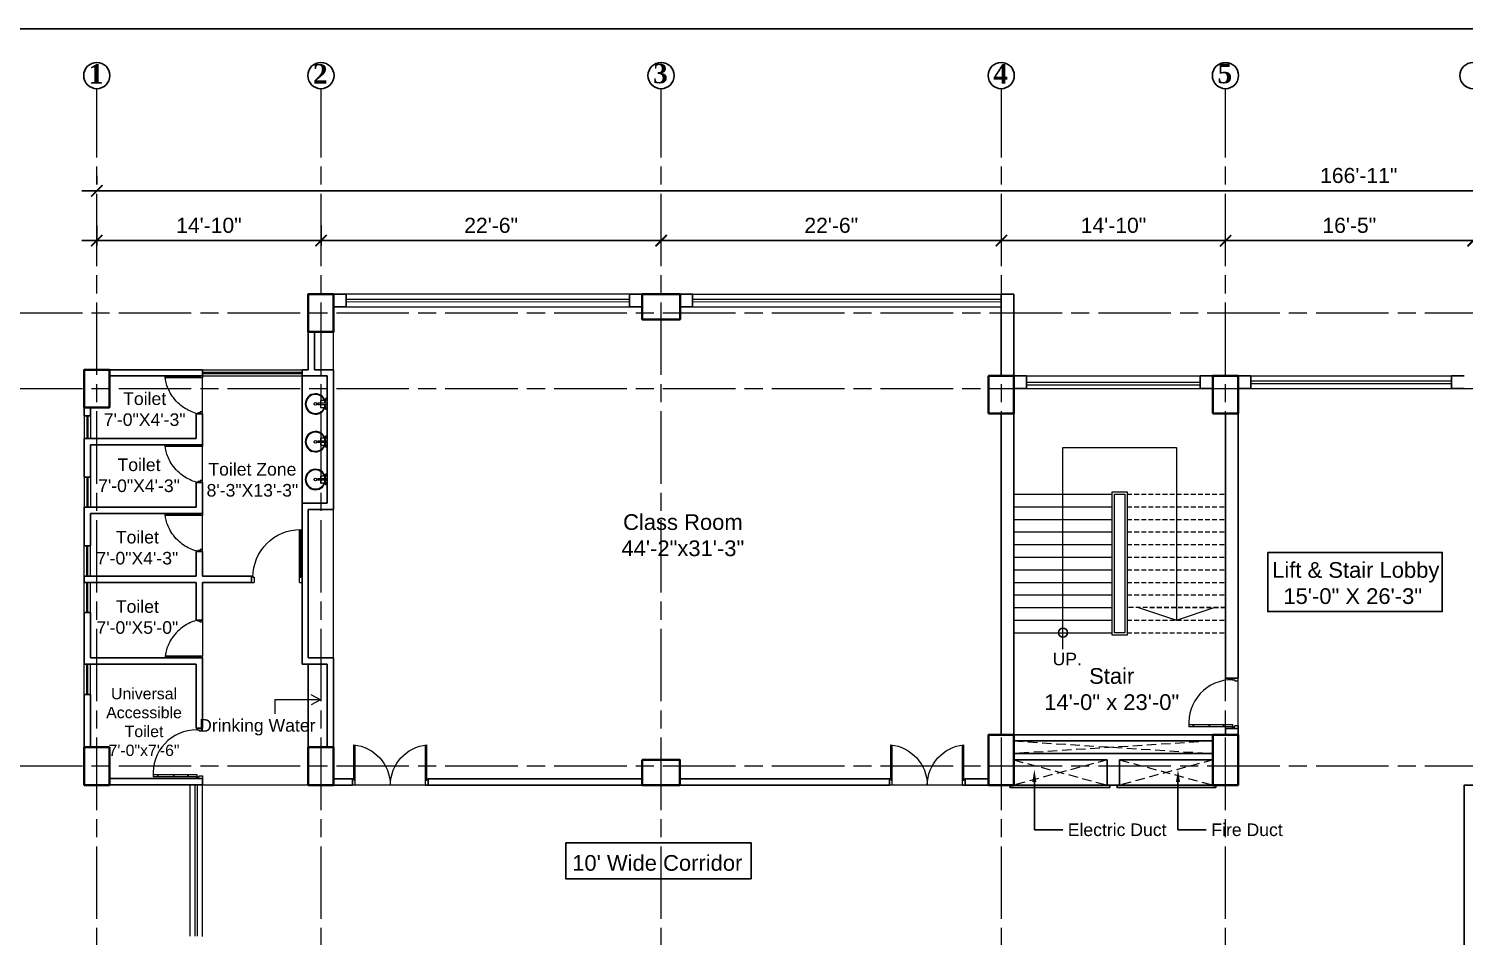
# Model space of a CAD drawing. Header units: inches. Extents: x -12 to 20935469, y -1604 to 24729220.
# Drawn here: x 20872305 to 20873445, y 24715172 to 24715893 of the extents above; entities that cross this region are included whole.
import ezdxf
from ezdxf import colors
from ezdxf.entities.mleader import LeaderData, LeaderLine
from ezdxf.math import Vec2, Vec3

# ---------------------------------------------------------------- set-up
doc = ezdxf.new("R2010")
doc.units = ezdxf.units.IN
doc.header["$LTSCALE"] = 0.03
doc.header["$MEASUREMENT"] = 0
doc.header["$PDMODE"] = 32
doc.header["$PDSIZE"] = 15
doc.linetypes.add('ACAD_ISO08W100', pattern=[36, 24, -3, 6, -3])
doc.linetypes.add('DASHED2', pattern=[0.375, 0.25, -0.125])
for name, color, linetype, lineweight in [('column', 1, 'Continuous', 40), ('Dim Line', 252, 'Continuous', 13), ('Door', 7, 'Continuous', 18), ('Dot', 253, 'Continuous', 0), ('Gas', 21, 'Continuous', 5), ('Glass Line', 252, 'Continuous', 9), ('Grid Line', 252, 'Continuous', 18), ('Hatch', 253, 'Continuous', 15), ('Main Wall', 7, 'Continuous', 30), ('RAIL', 23, 'Continuous', 13), ('STAIR', 46, 'Continuous', 15), ('TOILET FIXTURE', 142, 'Continuous', 5), ('wind.', 150, 'Continuous', 20)]:
    doc.layers.add(name, color=color, linetype=linetype, lineweight=lineweight)
doc.layers.add('FUR', color=251, linetype='Continuous')
doc.layers.add('TEXT', color=7, linetype='Continuous')
doc.styles.add('2', font='swisscl.ttf')
doc.styles.add('RomanS', font='arial.ttf', dxfattribs={"height": 12})
doc.styles.get("Standard").update_dxf_attribs({"font": 'timesbd.ttf'})
doc.dimstyles.new('Aec_Arch_I', dxfattribs={"dimscale": 96, "dimtxt": 12, "dimasz": 0.09375, "dimexe": 0.125, "dimexo": 0.125, "dimgap": 0.0625, "dimtad": 1, "dimdec": 0, "dimzin": 3, "dimdsep": 46, "dimlunit": 4, "dimtxsty": 'RomanS', "dimblk1": 'ARCHTICK', "dimblk2": 'ARCHTICK', "dimsah": 1, "dimcen": 0.09375, "dimdle": 0.125, "dimadec": 0, "dimazin": 0, "dimtfac": 0.75, "dimtdec": 0, "dimtmove": 2, "dimatfit": 3, "dimldrblk": 'ARCHTICK', "dimfxl": 1, "dimfrac": 1, "dimtolj": 1, "dimtzin": 0, "dimarcsym": 0})

# ---------------------------------------------------------------- blocks, each defined once
blk = doc.blocks.new('_ArchTick')
at = {"color": 0, "linetype": 'ByBlock', "lineweight": 35, "const_width": 0.15}
blk.add_lwpolyline([(-0.5, -0.5), (0.5, 0.5)], dxfattribs=at)
blk = doc.blocks.new('*D14')
at = {"layer": 'Defpoints', "color": 0, "transparency": 16777216}
for p in [(20831126.3, 24724578.2), (20830948.3, 24724562.3), (20831126.3, 24724562.3)]:
    blk.add_point(p, dxfattribs=at)
at = {"layer": 'Dim Line', "color": 0, "lineweight": -2, "transparency": 16777216}
for p, q in [((20830948.3, 24724574.3), (20830948.3, 24724590.2)), ((20831126.3, 24724574.3), (20831126.3, 24724590.2)), ((20830936.3, 24724578.2), (20831138.3, 24724578.2))]:
    blk.add_line(p, q, dxfattribs=at)
at = {"layer": 'Dim Line', "color": 0, "lineweight": -2, "transparency": 16777216, "xscale": 9, "yscale": 9, "zscale": 9, "rotation": 180}
blk.add_blockref('_ArchTick', (20830948.3, 24724578.2), dxfattribs=at)
at = {"layer": 'Dim Line', "color": 0, "lineweight": -2, "transparency": 16777216, "xscale": 9, "yscale": 9, "zscale": 9}
blk.add_blockref('_ArchTick', (20831126.3, 24724578.2), dxfattribs=at)
at = {"layer": 'Dim Line', "color": 0, "transparency": 16777216, "insert": (20831037.3, 24724590.3), "char_height": 12, "attachment_point": 5, "style": 'RomanS'}
blk.add_mtext('\\A1;14\'-10"', dxfattribs=at)
blk = doc.blocks.new('*D7')
at = {"layer": 'Defpoints', "color": 0, "transparency": 16777216}
for p in [(20831396.3, 24724578.2), (20831396.3, 24724578.2), (20831126.3, 24724562.3)]:
    blk.add_point(p, dxfattribs=at)
at = {"layer": 'Dim Line', "color": 0, "lineweight": -2, "transparency": 16777216}
for p, q in [((20831126.3, 24724574.3), (20831126.3, 24724590.2)), ((20831114.3, 24724578.2), (20831408.3, 24724578.2))]:
    blk.add_line(p, q, dxfattribs=at)
at = {"layer": 'Dim Line', "color": 0, "lineweight": -2, "transparency": 16777216, "xscale": 9, "yscale": 9, "zscale": 9, "rotation": 180}
blk.add_blockref('_ArchTick', (20831126.3, 24724578.2), dxfattribs=at)
at = {"layer": 'Dim Line', "color": 0, "lineweight": -2, "transparency": 16777216, "xscale": 9, "yscale": 9, "zscale": 9}
blk.add_blockref('_ArchTick', (20831396.3, 24724578.2), dxfattribs=at)
at = {"layer": 'Dim Line', "color": 0, "transparency": 16777216, "insert": (20831261.3, 24724590.3), "char_height": 12, "attachment_point": 5, "style": 'RomanS'}
blk.add_mtext('\\A1;22\'-6"', dxfattribs=at)
blk = doc.blocks.new('*D8')
at = {"layer": 'Defpoints', "color": 0, "transparency": 16777216}
for p in [(20831396.3, 24724578.2), (20831666.3, 24724578.2), (20831666.3, 24724578.2)]:
    blk.add_point(p, dxfattribs=at)
at = {"layer": 'Dim Line', "color": 0, "lineweight": -2, "transparency": 16777216}
blk.add_line((20831384.3, 24724578.2), (20831678.3, 24724578.2), dxfattribs=at)
at = {"layer": 'Dim Line', "color": 0, "lineweight": -2, "transparency": 16777216, "xscale": 9, "yscale": 9, "zscale": 9, "rotation": 180}
blk.add_blockref('_ArchTick', (20831396.3, 24724578.2), dxfattribs=at)
at = {"layer": 'Dim Line', "color": 0, "lineweight": -2, "transparency": 16777216, "xscale": 9, "yscale": 9, "zscale": 9}
blk.add_blockref('_ArchTick', (20831666.3, 24724578.2), dxfattribs=at)
at = {"layer": 'Dim Line', "color": 0, "transparency": 16777216, "insert": (20831531.3, 24724590.3), "char_height": 12, "attachment_point": 5, "style": 'RomanS'}
blk.add_mtext('\\A1;22\'-6"', dxfattribs=at)
blk = doc.blocks.new('*D9')
at = {"layer": 'Defpoints', "color": 0, "transparency": 16777216}
for p in [(20831666.3, 24724578.2), (20831844.3, 24724578.2), (20831844.3, 24724578.2)]:
    blk.add_point(p, dxfattribs=at)
at = {"layer": 'Dim Line', "color": 0, "lineweight": -2, "transparency": 16777216}
blk.add_line((20831654.3, 24724578.2), (20831856.3, 24724578.2), dxfattribs=at)
at = {"layer": 'Dim Line', "color": 0, "lineweight": -2, "transparency": 16777216, "xscale": 9, "yscale": 9, "zscale": 9, "rotation": 180}
blk.add_blockref('_ArchTick', (20831666.3, 24724578.2), dxfattribs=at)
at = {"layer": 'Dim Line', "color": 0, "lineweight": -2, "transparency": 16777216, "xscale": 9, "yscale": 9, "zscale": 9}
blk.add_blockref('_ArchTick', (20831844.3, 24724578.2), dxfattribs=at)
at = {"layer": 'Dim Line', "color": 0, "transparency": 16777216, "insert": (20831755.3, 24724590.3), "char_height": 12, "attachment_point": 5, "style": 'RomanS'}
blk.add_mtext('\\A1;14\'-10"', dxfattribs=at)
blk = doc.blocks.new('*D21')
at = {"layer": 'Defpoints', "color": 0, "transparency": 16777216}
for p in [(20831844.3, 24724578.2), (20832040.8, 24724578.2), (20832040.8, 24724578.2)]:
    blk.add_point(p, dxfattribs=at)
at = {"layer": 'Dim Line', "color": 0, "lineweight": -2, "transparency": 16777216}
for p, q in [((20831832.3, 24724578.2), (20832052.8, 24724578.2)), ((20831844.3, 24724566.2), (20831844.3, 24724566.2)), ((20832040.8, 24724566.2), (20832040.8, 24724566.2))]:
    blk.add_line(p, q, dxfattribs=at)
at = {"layer": 'Dim Line', "color": 0, "lineweight": -2, "transparency": 16777216, "xscale": 9, "yscale": 9, "zscale": 9, "rotation": 180}
blk.add_blockref('_ArchTick', (20831844.3, 24724578.2), dxfattribs=at)
at = {"layer": 'Dim Line', "color": 0, "lineweight": -2, "transparency": 16777216, "xscale": 9, "yscale": 9, "zscale": 9}
blk.add_blockref('_ArchTick', (20832040.8, 24724578.2), dxfattribs=at)
at = {"layer": 'Dim Line', "color": 0, "transparency": 16777216, "insert": (20831942.5, 24724590.3), "char_height": 12, "attachment_point": 5, "style": 'RomanS'}
blk.add_mtext('\\A1;16\'-5"', dxfattribs=at)
blk = doc.blocks.new('*D22')
at = {"layer": 'Defpoints', "color": 0, "transparency": 16777216}
for p in [(20832040.8, 24724578.2), (20832166.8, 24724578.2), (20832166.8, 24724578.2)]:
    blk.add_point(p, dxfattribs=at)
at = {"layer": 'Dim Line', "color": 0, "lineweight": -2, "transparency": 16777216}
for p, q in [((20832028.8, 24724578.2), (20832178.8, 24724578.2)), ((20832040.8, 24724566.2), (20832040.8, 24724566.2)), ((20832166.8, 24724566.2), (20832166.8, 24724566.2))]:
    blk.add_line(p, q, dxfattribs=at)
at = {"layer": 'Dim Line', "color": 0, "lineweight": -2, "transparency": 16777216, "xscale": 9, "yscale": 9, "zscale": 9, "rotation": 180}
blk.add_blockref('_ArchTick', (20832040.8, 24724578.2), dxfattribs=at)
at = {"layer": 'Dim Line', "color": 0, "lineweight": -2, "transparency": 16777216, "xscale": 9, "yscale": 9, "zscale": 9}
blk.add_blockref('_ArchTick', (20832166.8, 24724578.2), dxfattribs=at)
at = {"layer": 'Dim Line', "color": 0, "transparency": 16777216, "insert": (20832103.8, 24724590.3), "char_height": 12, "attachment_point": 5, "style": 'RomanS'}
blk.add_mtext('\\A1;10\'-6"', dxfattribs=at)
blk = doc.blocks.new('*D13')
at = {"layer": 'Defpoints', "color": 0, "transparency": 16777216}
for p in [(20832951.8, 24724617.8), (20830948.3, 24724610.7), (20832951.8, 24724610.7)]:
    blk.add_point(p, dxfattribs=at)
at = {"layer": 'Dim Line', "color": 0, "lineweight": -2, "transparency": 16777216}
for p, q in [((20830948.3, 24724622.7), (20830948.3, 24724629.8)), ((20832951.8, 24724622.7), (20832951.8, 24724629.8)), ((20830936.3, 24724617.8), (20832963.8, 24724617.8))]:
    blk.add_line(p, q, dxfattribs=at)
at = {"layer": 'Dim Line', "color": 0, "lineweight": -2, "transparency": 16777216, "xscale": 9, "yscale": 9, "zscale": 9, "rotation": 180}
blk.add_blockref('_ArchTick', (20830948.3, 24724617.8), dxfattribs=at)
at = {"layer": 'Dim Line', "color": 0, "lineweight": -2, "transparency": 16777216, "xscale": 9, "yscale": 9, "zscale": 9}
blk.add_blockref('_ArchTick', (20832951.8, 24724617.8), dxfattribs=at)
at = {"layer": 'Dim Line', "color": 0, "transparency": 16777216, "insert": (20831950, 24724629.9), "char_height": 12, "attachment_point": 5, "style": 'RomanS'}
blk.add_mtext('\\A1;166\'-11"', dxfattribs=at)
blk = doc.blocks.new('A$C36295410')
at = {"layer": 'Door'}
for p, q in [((1, 4), (1, 32)), ((2, 0), (2, 32)), ((58, 0), (58, 32)), ((59, 4), (59, 32)), ((1, 5), (0, 5)), ((2, 4), (1, 4)), ((58, 4), (59, 4)), ((59, 5), (60, 5)), ((2, 0), (0, 0)), ((58, 0), (60, 0))]:
    blk.add_line(p, q, dxfattribs=at)
for centre, start, end in [((-2.5, -0.3), 0.5906, 83.7783), ((62.5, -0.3), 96.2217, 179.4094)]:
    blk.add_arc(centre, 32.5, start, end, dxfattribs=at)
blk = doc.blocks.new('Door_45')
at = {"layer": 'Door'}
for p, q in [((1.5, 5), (1.5, 44)), ((1.5, 40), (2.2, 40)), ((2.2, 40), (2.2, 39.5)), ((2.2, 39.5), (2.7, 39.5)), ((2.7, 39.5), (2.7, 40)), ((2.7, 40), (3.5, 40)), ((3.5, 44), (3.5, 5)), ((1.5, 25.8), (2.2, 25.8)), ((2.2, 25.8), (2.2, 25.3)), ((2.7, 25.8), (3.5, 25.8)), ((2.7, 25.3), (2.7, 25.8)), ((2.2, 25.3), (2.7, 25.3)), ((2.2, 12.6), (2.2, 13.1)), ((2.2, 13.1), (2.7, 13.1)), ((2.7, 13.1), (2.7, 12.6)), ((0, 0), (0, 5)), ((0, 5), (1.5, 5)), ((1.5, 12.6), (2.2, 12.6)), ((3.5, 5), (1.5, 5)), ((1.5, 5), (1.5, 3)), ((1.5, 3), (2.5, 3)), ((2.5, 3), (2.5, 0)), ((2.7, 12.6), (3.5, 12.6)), ((42.5, 3), (42.5, 0)), ((43.5, 3), (42.5, 3)), ((45, 5), (43.5, 5)), ((43.5, 5), (43.5, 3)), ((45, 0), (45, 5)), ((2.5, 0), (0, 0)), ((42.5, 0), (45, 0))]:
    blk.add_line(p, q, dxfattribs=at)
blk.add_arc((4.7, 5.3), 38.8, 359.6233, 94.6685, dxfattribs=at)
blk = doc.blocks.new('sssss-flat-876')
at = {"layer": 'Door', "linetype": 'Continuous', "ltscale": 3}
blk.add_line((3666.5, 84027.2), (3666.5, 84055.7), dxfattribs=at)
at = {"layer": 'Door', "linetype": 'Continuous', "ltscale": 3, "extrusion": (-7.21527e-09, -3.35624e-18, 1), "elevation": 0}
for points in [[(3666.5, 84057.2), (3666.5, 84055.7), (3668.4, 84055.7), (3668.4, 84056.5), (3670.2, 84056.5), (3670.2, 84057.2)], [(3668.4, 84055.7), (3696.2, 84055.7), (3696.2, 84056.5), (3668.4, 84056.5)]]:
    blk.add_lwpolyline(points, close=True, dxfattribs=at)
at = {"layer": 'Door', "linetype": 'Continuous', "ltscale": 3, "flags": 128}
blk.add_lwpolyline([(3670.2, 84027.2, 0.04096), (3675.5, 84028.9, 0.082496), (3684.9, 84034.8, 0.052187), (3689.7, 84040, 0.043988), (3692.9, 84045, 0.036571), (3694.8, 84049.6, 0.034751), (3695.9, 84054.2, 0.011435), (3696.2, 84055.7)], format="xyb", dxfattribs=at)
at = {"layer": 'Door', "linetype": 'Continuous', "ltscale": 3}
blk.add_lwpolyline([(3666.5, 84027.2), (3666.5, 84028.7), (3668.4, 84028.7), (3668.4, 84027.9), (3670.2, 84027.9), (3670.2, 84027.2)], close=True, dxfattribs=at)
blk = doc.blocks.new('7-flat-72')
at = {"layer": 'Glass Line', "color": 8, "ltscale": 20}
for p, q in [((-64476.6, 376959.4), (-64476.6, 376966.6)), ((-64475.5, 376966.6), (-64476.6, 376966.6)), ((-64475.5, 376959.4), (-64475.5, 376966.6)), ((-64478.7, 376960.5), (-64480.3, 376960.5)), ((-64480.3, 376959.5), (-64480.3, 376960.5)), ((-64480.3, 376959.5), (-64480.3, 376960.5)), ((-64478.7, 376959.5), (-64480.3, 376959.5)), ((-64480.3, 376959.1), (-64480.3, 376959.4)), ((-64478.7, 376959.4), (-64480.3, 376959.4)), ((-64478.7, 376959.1), (-64480.3, 376959.1)), ((-64480.2, 376959.4), (-64480.2, 376959.5)), ((-64480.1, 376959.5), (-64480.1, 376960.5)), ((-64479.9, 376959.5), (-64479.9, 376960.5)), ((-64479.5, 376959.5), (-64479.5, 376960.5)), ((-64479.1, 376959.5), (-64479.1, 376960.5)), ((-64478.9, 376959.5), (-64478.9, 376960.5)), ((-64478.9, 376959.4), (-64478.9, 376959.5)), ((-64478.8, 376959.5), (-64478.8, 376960.5)), ((-64478.7, 376959.5), (-64478.7, 376960.5)), ((-64478.7, 376959.1), (-64478.7, 376959.4)), ((-64475.1, 376959.4), (-64476.9, 376959.4)), ((-64476.9, 376959.1), (-64476.9, 376959.4)), ((-64475.1, 376959.1), (-64476.9, 376959.1)), ((-64475.1, 376959.1), (-64475.1, 376959.4)), ((-64473.3, 376960.5), (-64471.7, 376960.5)), ((-64473.3, 376959.5), (-64473.3, 376960.5)), ((-64473.3, 376959.5), (-64473.3, 376960.5)), ((-64473.3, 376959.5), (-64471.7, 376959.5)), ((-64473.3, 376959.1), (-64473.3, 376959.4)), ((-64473.3, 376959.4), (-64471.7, 376959.4)), ((-64473.3, 376959.1), (-64471.7, 376959.1)), ((-64473.1, 376959.5), (-64473.1, 376960.5)), ((-64473.1, 376959.4), (-64473.1, 376959.5)), ((-64472.9, 376959.5), (-64472.9, 376960.5)), ((-64472.5, 376959.5), (-64472.5, 376960.5)), ((-64472.1, 376959.5), (-64472.1, 376960.5)), ((-64471.9, 376959.5), (-64471.9, 376960.5)), ((-64471.9, 376959.4), (-64471.9, 376959.5)), ((-64471.8, 376959.5), (-64471.8, 376960.5)), ((-64471.7, 376959.5), (-64471.7, 376960.5)), ((-64471.7, 376959.1), (-64471.7, 376959.4))]:
    blk.add_line(p, q, dxfattribs=at)
blk.add_circle((-64476, 376968.4, 0), 1.08, dxfattribs=at)
for radius, start, end in [(8.1, 273.8334, 266.1883), (7.55, 274.115, 265.9068)]:
    blk.add_arc((-64476, 376968.4, 0), radius, start, end, dxfattribs=at)
blk = doc.blocks.new('SFSFSFS-flat-72')
at = {"layer": 'TOILET FIXTURE', "ltscale": 0.2}
blk.add_lwpolyline([(-3918.5, -3608.1), (-3918.5, -3602.7), (-3923.9, -3602.7), (-3923.9, -3608.1)], close=True, dxfattribs=at)
at = {"layer": 'TOILET FIXTURE', "ltscale": 20}
blk.add_blockref('7-flat-72', (60554.8, -380567.2), dxfattribs=at)
blk = doc.blocks.new('$D40')
at = {"layer": 'Door'}
for p, q in [((1, 4), (1, 42)), ((2, 0), (2, 42)), ((1, 5), (0, 5)), ((2, 0), (0, 0)), ((2, 4), (1, 4)), ((39, 4), (38, 4)), ((38, 4), (38, 0)), ((40, 0), (38, 0)), ((40, 5), (39, 5)), ((39, 5), (39, 4))]:
    blk.add_line(p, q, dxfattribs=at)
blk.add_arc((1, 4), 38, 0, 90, dxfattribs=at)
blk = doc.blocks.new('fff')
at = {"layer": 'Grid Line', "color": 252, "linetype": 'ACAD_ISO08W100', "lineweight": 9, "ltscale": 80, "true_color": 0x939598}
for p, q in [((20830948.3, 24723521.1), (20830948.3, 24724698.8)), ((20831126.3, 24723521.1), (20831126.3, 24724698.8)), ((20831396.3, 24723521.1), (20831396.3, 24724698.8)), ((20831666.3, 24723521.1), (20831666.3, 24724698.8)), ((20831844.3, 24723521.1), (20831844.3, 24724698.8)), ((20833096.9, 24724520.6), (20830726.1, 24724520.6)), ((20833096.9, 24724460.6), (20830726.1, 24724460.6)), ((20833096.9, 24724160.7), (20830726.1, 24724160.7))]:
    blk.add_line(p, q, dxfattribs=at)
at = {"layer": 'Dim Line'}
for base, p1, p2, picture, middle in [((20832951.7523, 24724617.8128), (20830948.3088, 24724610.7482), (20832951.7523, 24724610.7482), '*D13', (20831950.0306, 24724629.9397)), ((20831126.3, 24724578.2), (20830948.3, 24724562.3), (20831126.3, 24724562.3), '*D14', (20831037.3, 24724590.3)), ((20831396.3, 24724578.2), (20831126.3, 24724562.3), (20831396.3, 24724578.2), '*D7', (20831261.3, 24724590.3)), ((20831666.3, 24724578.2), (20831396.3, 24724578.2), (20831666.3, 24724578.2), '*D8', (20831531.3, 24724590.3)), ((20831844.3, 24724578.2), (20831666.3, 24724578.2), (20831844.3, 24724578.2), '*D9', (20831755.3, 24724590.3)), ((20832040.7792, 24724578.1666), (20831844.25, 24724578.1666), (20832040.7792, 24724578.1666), '*D21', (20831942.5146, 24724590.2934)), ((20832166.8, 24724578.2), (20832040.8, 24724578.2), (20832166.8, 24724578.2), '*D22', (20832103.8, 24724590.3))]:
    dim = blk.add_linear_dim(base=base, p1=p1, p2=p2, dimstyle='Aec_Arch_I', dxfattribs=at)
    dim.commit()
    dim.dimension.update_dxf_attribs({"geometry": picture, "text_midpoint": middle})

msp = doc.modelspace()

# ---------------------------------------------------------------- linework, layer by layer
for p, q in [((20872522.2, 24715515.7), (20872522.2, 24715616.7)), ((20872527.2, 24715321.8), (20872527.2, 24715387.8)), ((20872438.2, 24715297), (20872443.2, 24715297))]:
    msp.add_line(p, q)
msp.add_lwpolyline([(20874194.7, 24715681.7), (20874194.8, 24714781.6), (20873444.8, 24714781.6), (20873444.7, 24715291.8), (20873584.8, 24715291.8), (20873584.8, 24715675.7)])
for points in [[(20873288.7, 24715476.6), (20873427.2, 24715476.6), (20873427.2, 24715429.6), (20873288.7, 24715429.6)], [(20873084.2, 24715291.8), (20873163.4, 24715291.8), (20873163.4, 24715289.8), (20873084.2, 24715289.8)], [(20873169.2, 24715291.8), (20873247.5, 24715291.8), (20873247.5, 24715289.8), (20873169.2, 24715289.8)], [(20872731.6, 24715246), (20872878.7, 24715246), (20872878.7, 24715217.4), (20872731.6, 24715217.4)]]:
    msp.add_lwpolyline(points, close=True)
msp.add_circle((20873126.2, 24715412.8), 3.61)
at = {"layer": 'column', "lineweight": 40, "ltscale": 20}
for points in [[(20872547.2, 24715681.7), (20872527.2, 24715681.7), (20872527.2, 24715651.7), (20872547.2, 24715651.7)], [(20872792.3, 24715681.6), (20872792.3, 24715661.6), (20872822.3, 24715661.6), (20872822.3, 24715681.6)], [(20872369.3, 24715621.7), (20872349.3, 24715621.7), (20872349.3, 24715591.7), (20872369.3, 24715591.7)], [(20873067.2, 24715586.8), (20873087.2, 24715586.8), (20873087.2, 24715616.8), (20873067.2, 24715616.8)], [(20873245.2, 24715586.8), (20873265.2, 24715586.8), (20873265.2, 24715616.8), (20873245.2, 24715616.8)], [(20873067.2, 24715291.8), (20873087.2, 24715291.8), (20873087.2, 24715331.8), (20873067.2, 24715331.8)], [(20873245.2, 24715291.8), (20873265.2, 24715291.8), (20873265.2, 24715331.8), (20873245.2, 24715331.8)], [(20872369.3, 24715321.8), (20872349.3, 24715321.8), (20872349.3, 24715291.8), (20872369.3, 24715291.8)], [(20872547.2, 24715321.8), (20872527.2, 24715321.8), (20872527.2, 24715291.8), (20872547.2, 24715291.8)], [(20872792.3, 24715311.8), (20872792.3, 24715291.8), (20872822.2, 24715291.8), (20872822.2, 24715311.8)]]:
    msp.add_lwpolyline(points, close=True, dxfattribs=at)
at = {"layer": 'Defpoints'}
msp.add_lwpolyline([(20872104.7, 24715892.5), (20874543.6, 24715892.5), (20874543.6, 24714434), (20872104.7, 24714434)], close=True, dxfattribs=at)
at = {"layer": 'Dot', "linetype": 'DASHED2', "lineweight": 0, "ltscale": 1000}
for p, q in [((20873087.2, 24715326.8), (20873245.2, 24715316.8)), ((20873245.2, 24715326.8), (20873087.2, 24715316.8)), ((20873161.2, 24715311.8), (20873087.2, 24715291.8)), ((20873087.2, 24715311.8), (20873161.2, 24715291.8)), ((20873171.2, 24715311.8), (20873245.2, 24715291.8)), ((20873245.2, 24715311.8), (20873171.2, 24715291.8))]:
    msp.add_line(p, q, dxfattribs=at)
at = {"layer": 'Gas', "color": 0, "lineweight": 5}
for points in [[(20873177.2, 24715410.8), (20873165.2, 24715410.8), (20873165.2, 24715524.8), (20873177.2, 24715524.8)], [(20873175.2, 24715412.8), (20873167.2, 24715412.8), (20873167.2, 24715522.8), (20873175.2, 24715522.8)]]:
    msp.add_lwpolyline(points, close=True, dxfattribs=at)
at = {"layer": 'Hatch', "lineweight": 5}
for p, q in [((20872547.2, 24715621.7), (20872547.2, 24715651.7)), ((20872547.2, 24715392.8), (20872547.2, 24715510.7))]:
    msp.add_line(p, q, dxfattribs=at)
at = {"layer": 'Hatch'}
for p, q in [((20873265.2, 24715291.9), (20873265.2, 24715606.8)), ((20872443.3, 24715291.9), (20873265.2, 24715291.9)), ((20873444.7, 24715291.8), (20874278.7, 24715291.8))]:
    msp.add_line(p, q, dxfattribs=at)
at = {"layer": 'Main Wall', "lineweight": 30}
for p, q in [((20873077.2, 24715681.6), (20873087.2, 24715681.6)), ((20873077.2, 24715616.8), (20873077.2, 24715681.6)), ((20873087.2, 24715616.8), (20873087.2, 24715681.6)), ((20872527.2, 24715621.7), (20872527.2, 24715651.7)), ((20872532.2, 24715621.7), (20872532.2, 24715651.7)), ((20873077.2, 24715635.7), (20873077.2, 24715635.7)), ((20873077.2, 24715629.7), (20873077.2, 24715629.7)), ((20872369.3, 24715621.7), (20872443.2, 24715621.7)), ((20872369.3, 24715616.7), (20872443.2, 24715616.7)), ((20872443.2, 24715616.7), (20872443.2, 24715621.7)), ((20872522.2, 24715621.7), (20872527.2, 24715621.7)), ((20872522.2, 24715616.7), (20872522.2, 24715621.7)), ((20872522.2, 24715616.7), (20872542.2, 24715616.7)), ((20872532.2, 24715621.7), (20872547.2, 24715621.7)), ((20872542.2, 24715515.7), (20872542.2, 24715616.7)), ((20872547.2, 24715510.7), (20872547.2, 24715621.7)), ((20873087.2, 24715331.8), (20873087.2, 24715606.8)), ((20872349.3, 24715585.1), (20872349.3, 24715591.7)), ((20872438.2, 24715586.7), (20872443.2, 24715586.7)), ((20872438.2, 24715586.7), (20872438.2, 24715567.1)), ((20873077.2, 24715331.8), (20873077.2, 24715586.8)), ((20873255.2, 24715586.8), (20873255.2, 24715376.8)), ((20873265.2, 24715586.8), (20873265.2, 24715376.8)), ((20872438.2, 24715567.1), (20872349.3, 24715567.1)), ((20872349.3, 24715536.4), (20872349.3, 24715567.1)), ((20872443.2, 24715562.1), (20872354.3, 24715562.1)), ((20872438.2, 24715532.1), (20872438.2, 24715512.4)), ((20872443.2, 24715532.1), (20872438.2, 24715532.1)), ((20872438.2, 24715512.4), (20872349.3, 24715512.4)), ((20872349.3, 24715481.8), (20872349.3, 24715512.4)), ((20872522.2, 24715457.8), (20872522.2, 24715515.7)), ((20872522.2, 24715515.7), (20872542.2, 24715515.7)), ((20872443.2, 24715507.4), (20872354.3, 24715507.4)), ((20872354.3, 24715507.4), (20872354.3, 24715481.8)), ((20872527.2, 24715392.8), (20872527.2, 24715510.7)), ((20872527.2, 24715510.7), (20872547.2, 24715510.7)), ((20872349.3, 24715481.8), (20872354.3, 24715481.8)), ((20872443.2, 24715477.4), (20872438.2, 24715477.4)), ((20872349.3, 24715457.8), (20872438.2, 24715457.8)), ((20872349.3, 24715452.8), (20872349.3, 24715457.8)), ((20872482.2, 24715452.8), (20872482.2, 24715457.8)), ((20872522.2, 24715387.8), (20872522.2, 24715457.8)), ((20872438.2, 24715452.8), (20872349.3, 24715452.8)), ((20872438.2, 24715422.8), (20872438.2, 24715452.8)), ((20872443.2, 24715422.8), (20872443.2, 24715452.8)), ((20872482.2, 24715452.8), (20872443.2, 24715452.8)), ((20872354.3, 24715428.8), (20872349.3, 24715428.8)), ((20872349.3, 24715387.8), (20872349.3, 24715428.8)), ((20872354.3, 24715428.8), (20872354.3, 24715392.8)), ((20872443.2, 24715422.8), (20872438.2, 24715422.8)), ((20872438.2, 24715387.8), (20872349.3, 24715387.8)), ((20872443.2, 24715392.8), (20872354.3, 24715392.8)), ((20872438.2, 24715337), (20872438.2, 24715387.8)), ((20872443.2, 24715337), (20872443.2, 24715392.8)), ((20872522.2, 24715387.8), (20872542.2, 24715387.8)), ((20872527.2, 24715392.8), (20872547.2, 24715392.8)), ((20872542.2, 24715321.8), (20872542.2, 24715387.8)), ((20872547.2, 24715321.8), (20872547.2, 24715392.8)), ((20873265.2, 24715376.8), (20873255.2, 24715376.8)), ((20872349.3, 24715321.8), (20872349.3, 24715363.8)), ((20872354.3, 24715363.8), (20872349.3, 24715363.8)), ((20872354.3, 24715363.8), (20872354.3, 24715321.8)), ((20872443.2, 24715337), (20872438.2, 24715337)), ((20873245.2, 24715331.8), (20873087.2, 24715331.8)), ((20873255.2, 24715336.8), (20873255.2, 24715331.8)), ((20873265.2, 24715336.8), (20873255.2, 24715336.8)), ((20873265.2, 24715336.8), (20873265.2, 24715331.8)), ((20873245.2, 24715326.8), (20873087.2, 24715326.8)), ((20873245.2, 24715316.8), (20873087.2, 24715316.8)), ((20873161.2, 24715311.8), (20873087.2, 24715311.8)), ((20873161.2, 24715311.8), (20873161.2, 24715291.8)), ((20873245.2, 24715311.8), (20873171.2, 24715311.8)), ((20873171.2, 24715311.8), (20873171.2, 24715291.8)), ((20872443.2, 24715297), (20872369.3, 24715297)), ((20872443.2, 24715297), (20872443.2, 24715292)), ((20872547.3, 24715296.8), (20872562.3, 24715296.8)), ((20872562.3, 24715296.8), (20872562.3, 24715291.8)), ((20872792.3, 24715296.8), (20872622.3, 24715296.8)), ((20872622.3, 24715296.8), (20872622.3, 24715291.8)), ((20872822.2, 24715296.8), (20872988.5, 24715296.8)), ((20872988.5, 24715291.8), (20872988.5, 24715296.8)), ((20873048.5, 24715291.8), (20873048.5, 24715296.8)), ((20873048.5, 24715296.8), (20873067.3, 24715296.8)), ((20872443.2, 24715292), (20872369.3, 24715292)), ((20872562.3, 24715291.8), (20872547.3, 24715291.8)), ((20872792.3, 24715291.8), (20872622.3, 24715291.8)), ((20872817.3, 24715291.8), (20872988.5, 24715291.8)), ((20873048.5, 24715291.8), (20873067.2, 24715291.8)), ((20873161.2, 24715291.8), (20873171.2, 24715291.8))]:
    msp.add_line(p, q, dxfattribs=at)
for points in [[(20872547.2, 24715681.7), (20872557.2, 24715681.7), (20872557.2, 24715671.6), (20872547.2, 24715671.6)], [(20872792.2, 24715681.7), (20872782.2, 24715681.7), (20872782.2, 24715671.6), (20872792.2, 24715671.6)], [(20872822.2, 24715681.7), (20872832.2, 24715681.7), (20872832.2, 24715671.6), (20872822.2, 24715671.6)], [(20873087.2, 24715616.8), (20873097.2, 24715616.8), (20873097.2, 24715606.8), (20873087.2, 24715606.8)], [(20873245.2, 24715616.8), (20873235.2, 24715616.8), (20873235.2, 24715606.8), (20873245.2, 24715606.8)], [(20873265.2, 24715616.8), (20873275.2, 24715616.8), (20873275.2, 24715606.8), (20873265.2, 24715606.8)], [(20873444.7, 24715616.8), (20873434.7, 24715616.8), (20873434.7, 24715606.8), (20873444.7, 24715606.8)], [(20872354.3, 24715585.1), (20872349.3, 24715585.1)], [(20872354.3, 24715591.7), (20872354.3, 24715585.1)], [(20872443.2, 24715586.7), (20872443.2, 24715562.1)], [(20872354.3, 24715562.1), (20872354.3, 24715536.4)], [(20872354.3, 24715536.4), (20872349.3, 24715536.4)], [(20872443.2, 24715532.1), (20872443.2, 24715507.4)], [(20872438.2, 24715477.4), (20872438.2, 24715457.8)], [(20872443.2, 24715477.4), (20872443.2, 24715457.8)], [(20872443.2, 24715457.8), (20872482.2, 24715457.8)]]:
    msp.add_lwpolyline(points, dxfattribs=at)
at = {"layer": 'RAIL', "lineweight": 9}
for p, q in [((20873126.2, 24715399.7), (20873126.2, 24715559.8)), ((20873126.2, 24715559.8), (20873216.2, 24715559.8)), ((20873216.2, 24715559.8), (20873216.2, 24715422.8)), ((20873186.2, 24715432.8), (20873216.2, 24715422.8)), ((20873216.2, 24715422.8), (20873246.2, 24715432.8))]:
    msp.add_line(p, q, dxfattribs=at)
at = {"layer": 'STAIR', "color": 32, "lineweight": 5}
for p, q in [((20873087.2, 24715522.8), (20873165.2, 24715522.8)), ((20873087.2, 24715512.8), (20873165.2, 24715512.8)), ((20873087.2, 24715502.8), (20873165.2, 24715502.8)), ((20873087.2, 24715492.8), (20873165.2, 24715492.8)), ((20873087.2, 24715482.8), (20873165.2, 24715482.8)), ((20873087.2, 24715472.8), (20873165.2, 24715472.8)), ((20873087.2, 24715462.8), (20873165.2, 24715462.8)), ((20873087.2, 24715452.8), (20873165.2, 24715452.8)), ((20873087.2, 24715442.8), (20873165.2, 24715442.8)), ((20873087.2, 24715432.8), (20873165.2, 24715432.8)), ((20873087.2, 24715422.8), (20873165.2, 24715422.8)), ((20873087.2, 24715412.8), (20873165.2, 24715412.8))]:
    msp.add_line(p, q, dxfattribs=at)
at = {"layer": 'STAIR', "color": 32, "linetype": 'DASHED2', "lineweight": 5, "ltscale": 500}
for p, q in [((20873177.2, 24715522.8), (20873255.2, 24715522.8)), ((20873177.2, 24715512.8), (20873255.2, 24715512.8)), ((20873177.2, 24715502.8), (20873255.2, 24715502.8)), ((20873177.2, 24715492.8), (20873255.2, 24715492.8)), ((20873177.2, 24715482.8), (20873255.2, 24715482.8)), ((20873177.2, 24715472.8), (20873255.2, 24715472.8)), ((20873177.2, 24715462.8), (20873255.2, 24715462.8)), ((20873177.2, 24715452.8), (20873255.2, 24715452.8)), ((20873177.2, 24715442.8), (20873255.2, 24715442.8)), ((20873255.2, 24715432.8), (20873177.2, 24715432.8)), ((20873195.2, 24715432.8), (20873255.2, 24715432.8)), ((20873177.2, 24715422.8), (20873255.2, 24715422.8)), ((20873177.2, 24715412.8), (20873255.2, 24715412.8))]:
    msp.add_line(p, q, dxfattribs=at)
at = {"layer": 'STAIR', "color": 253, "lineweight": 5}
for p, q in [((20872536.8, 24715359.5), (20872500.6, 24715359.5)), ((20872500.6, 24715359.5), (20872500.6, 24715348.3)), ((20872536.8, 24715359.5), (20872529.5, 24715363.5)), ((20872536.8, 24715359.5), (20872529.5, 24715355.5))]:
    msp.add_line(p, q, dxfattribs=at)
at = {"layer": 'TEXT'}
for centre in [(20872359.3, 24715855.3), (20872537.2, 24715855.3), (20872807.2, 24715855.3), (20873077.2, 24715855.3), (20873255.2, 24715855.3), (20873451.7, 24715855.3)]:
    msp.add_circle(centre, 10.4, dxfattribs=at)
at = {"layer": 'wind.', "lineweight": 5}
for p, q in [((20872782.2, 24715681.7), (20872557.2, 24715681.7)), ((20872557.2, 24715677.7), (20872782.2, 24715677.8)), ((20872557.2, 24715675.7), (20872782.2, 24715675.8)), ((20872557.2, 24715671.6), (20872782.2, 24715671.7)), ((20872832.2, 24715681.7), (20873077.2, 24715681.7)), ((20872832.2, 24715677.7), (20873077.2, 24715677.8)), ((20872832.2, 24715675.7), (20873077.2, 24715675.8)), ((20872832.2, 24715671.7), (20873077.2, 24715671.7)), ((20872443.2, 24715621.7), (20872522.2, 24715621.7)), ((20872443.2, 24715619.7), (20872522.2, 24715619.7)), ((20872443.2, 24715618.7), (20872522.2, 24715618.7)), ((20872443.2, 24715616.7), (20872522.2, 24715616.7)), ((20873097.2, 24715616.8), (20873235.2, 24715616.8)), ((20873275.2, 24715616.8), (20873434.7, 24715616.8)), ((20873097.2, 24715611.8), (20873235.2, 24715611.8)), ((20873097.2, 24715609.8), (20873235.2, 24715609.8)), ((20873097.2, 24715606.8), (20873235.2, 24715606.8)), ((20873275.2, 24715612.8), (20873434.7, 24715612.8)), ((20873275.2, 24715610.8), (20873434.7, 24715610.8)), ((20873275.2, 24715606.8), (20873444.7, 24715606.8)), ((20873275.2, 24715606.8), (20873434.7, 24715606.8)), ((20872349.3, 24715585.1), (20872349.3, 24715567.1)), ((20872351.3, 24715585.1), (20872351.3, 24715567.1)), ((20872352.3, 24715585.1), (20872352.3, 24715567.1)), ((20872354.3, 24715585.1), (20872354.3, 24715567.1)), ((20872349.3, 24715536.4), (20872349.3, 24715512.4)), ((20872351.3, 24715536.4), (20872351.3, 24715512.4)), ((20872352.3, 24715536.4), (20872352.3, 24715512.4)), ((20872354.3, 24715536.4), (20872354.3, 24715512.4)), ((20872349.3, 24715457.8), (20872349.3, 24715481.8)), ((20872351.3, 24715457.8), (20872351.3, 24715481.8)), ((20872352.3, 24715457.8), (20872352.3, 24715481.8)), ((20872354.3, 24715457.8), (20872354.3, 24715481.8)), ((20872349.3, 24715428.8), (20872349.3, 24715452.8)), ((20872351.3, 24715428.8), (20872351.3, 24715452.8)), ((20872352.3, 24715428.8), (20872352.3, 24715452.8)), ((20872354.3, 24715428.8), (20872354.3, 24715452.8)), ((20872349.3, 24715363.8), (20872349.3, 24715387.8)), ((20872351.3, 24715363.8), (20872351.3, 24715387.8)), ((20872352.3, 24715363.8), (20872352.3, 24715387.8)), ((20872354.3, 24715363.8), (20872354.3, 24715387.8)), ((20872433.3, 24715171.7), (20872433.3, 24715291.9)), ((20872437.3, 24715171.7), (20872437.3, 24715291.9)), ((20872439.3, 24715171.7), (20872439.3, 24715291.9)), ((20872443.3, 24715171.7), (20872443.3, 24715291.9)), ((20872443.3, 24715171.6), (20872443.3, 24715291.9))]:
    msp.add_line(p, q, dxfattribs=at)

# ---------------------------------------------------------------- block references
msp.add_blockref('fff', (41411, -8854))
at = {"layer": 'Door', "ltscale": 20, "xscale": -1}
for p in [(20876109.8, 24631559.5), (20876109.8, 24631504.9), (20876109.8, 24631450.2)]:
    msp.add_blockref('sssss-flat-876', p, dxfattribs=at)
at = {"layer": 'Door', "xscale": -1}
msp.add_blockref('$D40', (20872522.2, 24715452.8), dxfattribs=at)
at = {"layer": 'Door', "ltscale": 20, "rotation": 180}
msp.add_blockref('sssss-flat-876', (20876109.8, 24799450), dxfattribs=at)
at = {"layer": 'Door', "color": 250, "ltscale": 20, "xscale": 0.8888888888759539, "yscale": 0.8888888888759539, "zscale": 0.8888888888759539, "rotation": 90.00000000000001}
for p in [(20873265.2, 24715336.8), (20872443.2, 24715297)]:
    msp.add_blockref('Door_45', p, dxfattribs=at)
at = {"layer": 'FUR', "xscale": -1}
for p in [(20872622.3, 24715291.8), (20873048.5, 24715291.8)]:
    msp.add_blockref('A$C36295410', p, dxfattribs=at)
at = {"layer": 'TOILET FIXTURE', "ltscale": 20, "rotation": 90.00000000000001}
for p in [(20868934.1, 24719515.7), (20868934.1, 24719485.7), (20868934.1, 24719455.7)]:
    msp.add_blockref('SFSFSFS-flat-72', p, dxfattribs=at)

# ---------------------------------------------------------------- texts
at = {"layer": 'TEXT', "char_height": 15.44, "width": 227.458, "attachment_point": 8, "rotation": 0}
for s, insert in [('\\A1;1', (20872358.7, 24715849)), ('\\A1;2', (20872536.7, 24715849)), ('\\A1;3', (20872806.7, 24715849)), ('\\A1;4', (20873076.7, 24715849)), ('\\A1;5', (20873254.7, 24715849))]:
    msp.add_mtext(s, dxfattribs=dict(at, insert=insert))
at = {"layer": 'TEXT', "color": 30, "lineweight": 5, "ltscale": 20, "attachment_point": 2, "style": '2'}
for s, width, gutter_width, insert, char_height in [('{\\fArial|b0|i0|c0|p34;\\C0;Toilet \\P7\'-0"X4\'-3"}', 104.76, 0.5, (20872397.3, 24715603.7), 10), ('{\\fArial|b0|i0|c0|p34;\\C0;Toilet \\P7\'-0"X4\'-3"}', 104.76, 0.5, (20872392.8, 24715551.2), 10), ('{\\fArial|b0|i0|c0|p34;\\C0;Toilet Zone\\P8\'-3"X13\'-3"}', 104.76, 0.5, (20872482.8, 24715547.6), 10), ('\\pxsm1;{\\fArial|b0|i0|c0|p34;\\C0;Class Room\\P44\'-2"x31\'-3"}', 230.765, 0.5, (20872824.5, 24715506.9), 12.476), ('{\\fArial|b0|i0|c0|p34;\\C0;Toilet \\P7\'-0"X4\'-3"}', 104.76, 0.5, (20872391.5, 24715493.7), 10), ('\\pxsm1,qc;{\\fArial|b0|i0|c0|p34;\\C0; Lift & Stair Lobby\\P15\'-0" X 26\'-3" }', 146.388, 0.75, (20873356.2, 24715468.9), 12.476), ('{\\fArial|b0|i0|c0|p34;\\C0;Toilet \\P7\'-0"X5\'-0"}', 104.76, 0.5, (20872391.5, 24715438.6), 10), ('{\\fArial|b0|i0|c0|p34;\\C0;UP.}', 104.76, 0.5, (20873129.6, 24715396.9), 10), ('\\pxsm1;{\\fArial|b0|i0|c0|p34;\\C0;Stair\\P14\'-0" x 23\'-0"  }', 114.807, 0.282, (20873164.9, 24715384.7), 12.476), ('{\\fArial|b0|i0|c0|p34;\\C0;Universal Accessible Toilet\\P7\'-0"x7\'-6"}', 89.095, 0.35, (20872396.8, 24715368.9), 9), ('\\pxsm1;{\\fArial|b0|i0|c0|p34;\\C0;Drinking Water }', 88.563, 0.282, (20872486.7, 24715344.2), 10), ("\\pxsm1,qc;{\\fArial|b0|i0|c0|p34;\\C0;10' Wide Corridor}", 227.89, 0.75, (20872804.2, 24715236.2), 12.476)]:
    msp.add_mtext_dynamic_manual_height_columns(s, width=width, gutter_width=gutter_width, heights=[0], dxfattribs=dict(at, insert=insert, char_height=char_height))

# ---------------------------------------------------------------- leaders
at = {"layer": 'TEXT', "lineweight": 5, "ltscale": 20}
ml = msp.add_multileader_mtext('Standard', dxfattribs=at)
ml.set_content('{\\fArial|b0|i0|c0|p34; Electric Duct}', color=256)
ml.set_leader_properties()
ml.build(insert=Vec2(0, 0))
ml.multileader.update_dxf_attribs({"text_right_attachment_type": 6, "dogleg_length": 0.36, "arrow_head_size": 10})
ctx = ml.context
ctx.base_point, ctx.char_height, ctx.arrow_head_size, ctx.landing_gap_size, ctx.plane_origin = Vec3(20873126, 24715256.2), 10, 10, 0.09, Vec3(20873103.5, 24715304.1)
ctx.right_attachment = 6
notes = []
notes.append((ctx, [(0, (1, 1, 0), (20873103.5, 24715256.2), (1, 0), 22.5, [(0, [(20873103.5, 24715304.1)], 0, [])])]))
ctx.mtext.insert, ctx.mtext.width, ctx.mtext.defined_height, ctx.mtext.flow_direction = Vec3(20873126.1, 24715261.3), 232.704, 29.8, 5
ml = msp.add_multileader_mtext('Standard', dxfattribs=at)
ml.set_content('{\\fArial|b0|i0|c0|p34; Fire Duct}', color=256)
ml.set_leader_properties()
ml.build(insert=Vec2(0, 0))
ml.multileader.update_dxf_attribs({"text_right_attachment_type": 6, "dogleg_length": 0.36, "arrow_head_size": 10})
ctx = ml.context
ctx.base_point, ctx.char_height, ctx.arrow_head_size, ctx.landing_gap_size, ctx.plane_origin = Vec3(20873240, 24715256.2), 10, 10, 0.09, Vec3(20873217.5, 24715304.1)
ctx.right_attachment = 6
notes.append((ctx, [(0, (1, 1, 0), (20873217.5, 24715256.2), (1, 0), 22.5, [(0, [(20873217.5, 24715304.1)], 0, [])])]))
ctx.mtext.insert, ctx.mtext.width, ctx.mtext.defined_height, ctx.mtext.flow_direction = Vec3(20873240.1, 24715261.3), 232.704, 29.8, 5
for ctx, leaders in notes:
    for number, flags, end, landing, length, lines in leaders:
        leader = LeaderData()
        leader.index, (leader.has_last_leader_line, leader.has_dogleg_vector, leader.attachment_direction) = number, flags
        leader.last_leader_point, leader.dogleg_vector, leader.dogleg_length = Vec3(end), Vec3(landing), length
        for number, points, colour, breaks in lines:
            line = LeaderLine()
            line.index, line.vertices, line.color, line.breaks = number, Vec3.list(points), colors.encode_raw_color(colour), breaks
            leader.lines.append(line)
        ctx.leaders.append(leader)

doc.saveas('drawing.dxf')
